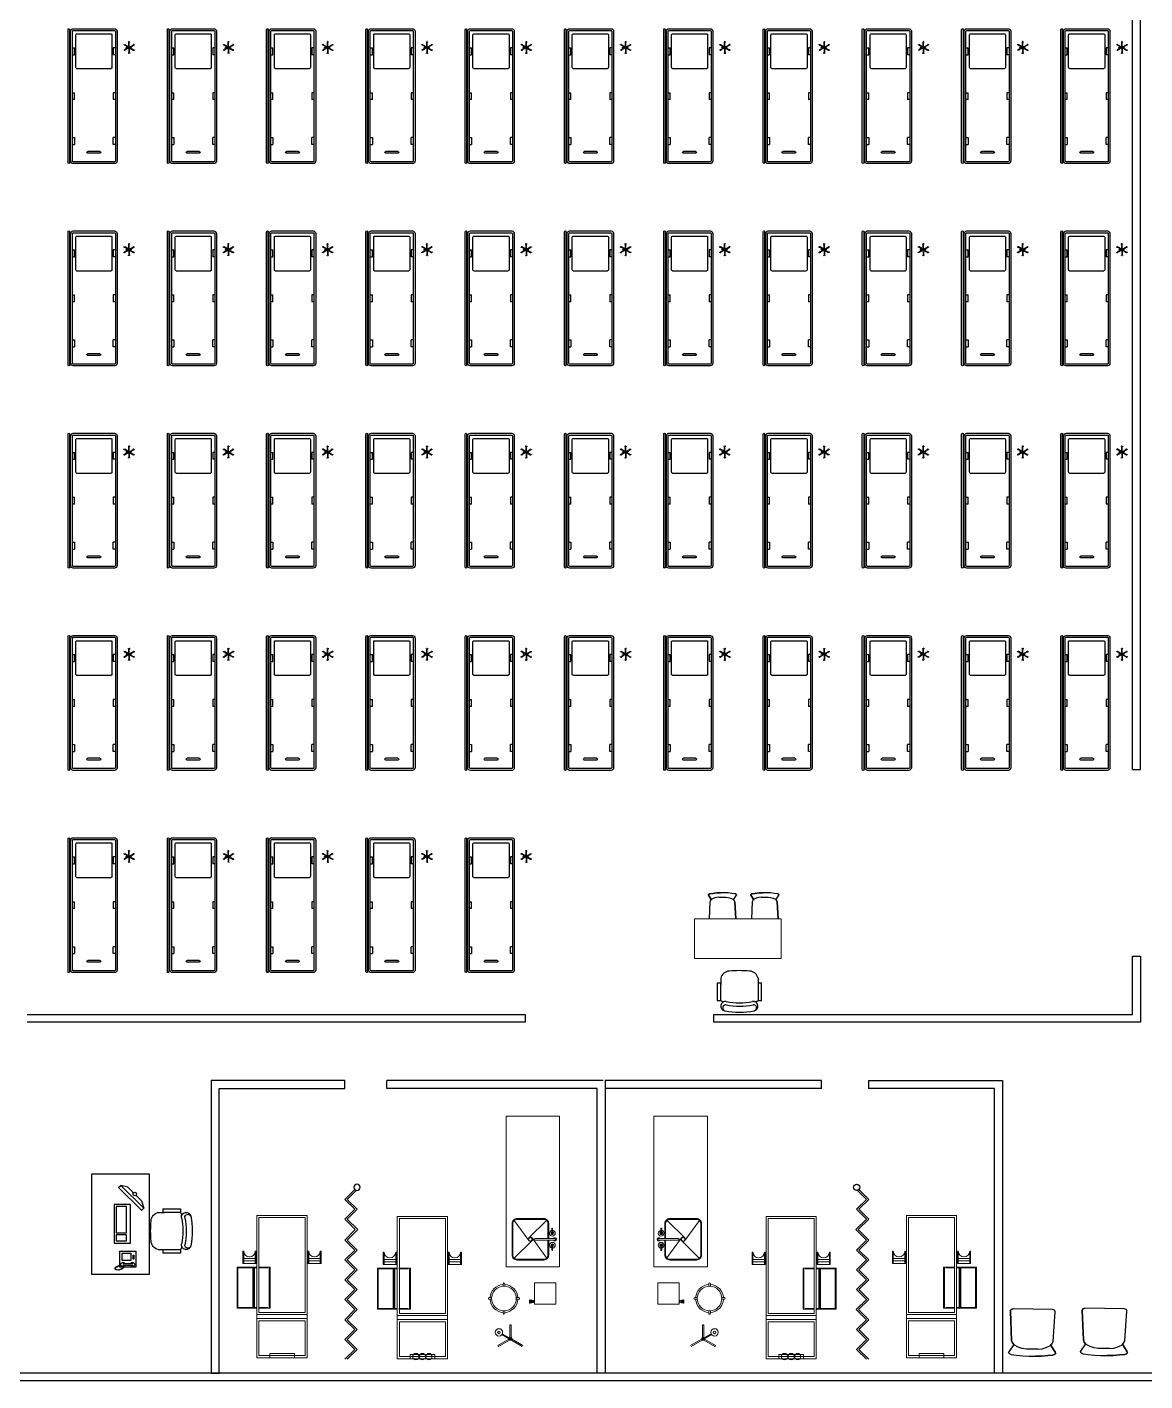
# Model space of a CAD drawing. Header units: inches. Extents: x -5100 to -2550, y -1854 to 322.
# Drawn here: x -3870 to -3017, y -1854 to -821 of the extents above; entities that cross this region are included whole.
import ezdxf

# ---------------------------------------------------------------- set-up
doc = ezdxf.new("R2010")
doc.units = ezdxf.units.IN
doc.header["$MEASUREMENT"] = 0
doc.linetypes.add('DOT2', pattern=[0.125, 0, -0.125])
doc.linetypes.add('HIDDEN', pattern=[0.375, 0.25, -0.125])
for name, color, linetype, lineweight in [('2', 5, 'HIDDEN', 13), ('HATCH', 8, 'Continuous', 9), ('table', 108, 'Continuous', 20)]:
    doc.layers.add(name, color=color, linetype=linetype, lineweight=lineweight)
for name, color, linetype in [('Chair', 7, 'Continuous'), ('inner wall', 243, 'Continuous'), ('Iso bed', 7, 'Continuous'), ('LOTES', 7, 'Continuous'), ('Mobiliario-Personas', 7, 'Continuous'), ('wall', 244, 'Continuous')]:
    doc.layers.add(name, color=color, linetype=linetype)

# ---------------------------------------------------------------- blocks, each defined once
blk = doc.blocks.new('TARJA')
for p, q in [((-0.014, -0.022), (-0.227, 0.194)), ((0.23, 0.196), (-0.014, 0.018)), ((0.232, -0.198), (0.019, 0.018)), ((0.019, -0.022), (-0.225, -0.2)), ((-0.008, -0.3), (-0.008, -0.06)), ((0.012, -0.3), (0.012, -0.06)), ((-0.134, -0.27), (-0.134, -0.273)), ((-0.134, -0.273), (-0.054, -0.273)), ((-0.127, -0.263), (-0.055, -0.263)), ((0.139, -0.273), (0.058, -0.273)), ((0.132, -0.263), (0.059, -0.263)), ((0.139, -0.27), (0.139, -0.273))]:
    blk.add_line(p, q)
for points in [[(0.012, -0.225), (0.194, -0.225, 0.414214), (0.254, -0.165), (0.254, 0.161, 0.414214), (0.194, 0.221), (-0.19, 0.221, 0.414214), (-0.25, 0.161), (-0.25, -0.165, 0.414214), (-0.19, -0.225), (-0.007, -0.225)], [(0.012, -0.215), (0.194, -0.215, 0.414214), (0.244, -0.165), (0.244, 0.161, 0.414214), (0.194, 0.211), (-0.19, 0.211, 0.414214), (-0.24, 0.161), (-0.24, -0.165, 0.414214), (-0.19, -0.215), (-0.007, -0.215)]]:
    blk.add_lwpolyline(points, format="xyb")
for radius in [0.026, 0.021]:
    blk.add_circle((0.002, -0.002), radius)
for centre, radius, start, end in [((0.002, -0.06), 0.01, 0, 180), ((-0.127, -0.27), 0.00711, 89.9822, 179.9822), ((-0.07, -0.27), 0.0345, 185.2545, 168.7617), ((-0.07, -0.27), 0.0167, 190.9013, 156.3336), ((0.002, -0.3), 0.02, 120, 60), ((0.002, -0.3), 0.01, 180, 0), ((0.075, -0.27), 0.0345, 11.2383, 354.7455), ((0.075, -0.27), 0.0167, 23.6664, 349.0987), ((0.132, -0.27), 0.00711, 0.0178, 90.0178)]:
    blk.add_arc(centre, radius, start, end)
blk = doc.blocks.new('Room')
blk.add_circle((0.864, 1.814), 0.038)
at = {"layer": '2', "ltscale": 0.8}
for p, q in [((0.891, 1.841), (1.011, 1.961)), ((0.901, 1.823), (1.011, 1.933)), ((1.131, 1.841), (1.011, 1.961)), ((1.131, 1.813), (1.011, 1.933)), ((1.131, 1.841), (1.251, 1.961)), ((1.131, 1.813), (1.251, 1.933)), ((1.379, 1.834), (1.251, 1.961)), ((1.379, 1.805), (1.251, 1.933)), ((1.379, 1.834), (1.507, 1.961)), ((1.379, 1.805), (1.507, 1.933)), ((1.627, 1.841), (1.507, 1.961)), ((1.627, 1.813), (1.507, 1.933)), ((1.627, 1.841), (1.747, 1.961)), ((1.627, 1.813), (1.747, 1.933)), ((1.868, 1.841), (1.747, 1.961)), ((1.868, 1.813), (1.747, 1.933)), ((1.868, 1.841), (1.988, 1.961)), ((1.868, 1.813), (1.988, 1.933)), ((2.108, 1.841), (1.988, 1.961)), ((2.108, 1.813), (1.988, 1.933)), ((2.108, 1.841), (2.228, 1.961)), ((2.108, 1.813), (2.228, 1.933)), ((2.351, 1.838), (2.228, 1.961)), ((2.351, 1.81), (2.228, 1.933)), ((2.351, 1.838), (2.474, 1.961)), ((2.351, 1.81), (2.474, 1.933)), ((2.594, 1.841), (2.474, 1.961)), ((2.594, 1.813), (2.474, 1.933)), ((2.594, 1.841), (2.714, 1.961)), ((2.594, 1.813), (2.714, 1.933)), ((2.835, 1.841), (2.714, 1.961)), ((2.835, 1.813), (2.714, 1.933)), ((2.835, 1.841), (2.955, 1.961)), ((2.835, 1.813), (2.955, 1.933))]:
    blk.add_line(p, q, dxfattribs=at)
at = {"layer": 'HATCH'}
for p, q in [((1.64, 3.2), (1.79, 3.2)), ((1.64, 3.2), (1.64, 3.19)), ((1.64, 3.19), (1.79, 3.19)), ((1.73, 3.05), (1.73, 3.19)), ((1.76, 3.05), (1.76, 3.19)), ((1.79, 3.04), (1.79, 3.2)), ((2.335, 3.271), (1.835, 3.271)), ((1.835, 3.271), (1.835, 3.029)), ((1.845, 3.261), (2.325, 3.261)), ((1.845, 3.261), (1.845, 3.081)), ((2.325, 3.261), (2.325, 3.081)), ((2.335, 3.031), (2.335, 3.271)), ((1.206, 2.42), (1.206, 3.03)), ((1.206, 3.03), (2.936, 3.03)), ((1.231, 2.445), (1.231, 3.005)), ((1.231, 3.005), (2.386, 3.005)), ((1.64, 3.05), (1.79, 3.05)), ((1.64, 3.05), (1.64, 3.04)), ((1.64, 3.04), (1.79, 3.04)), ((1.835, 3.071), (2.335, 3.071)), ((1.835, 2.871), (1.835, 3.01)), ((1.845, 3.081), (2.325, 3.081)), ((1.845, 3.061), (2.325, 3.061)), ((1.845, 3.061), (1.845, 3.029)), ((1.845, 3.01), (1.845, 2.897)), ((2.325, 3.061), (2.325, 3.031)), ((2.325, 3.01), (2.325, 2.897)), ((2.335, 2.871), (2.335, 3.01)), ((2.386, 3.005), (2.386, 2.445)), ((2.411, 3.03), (2.411, 2.421)), ((2.461, 3.03), (2.461, 2.421)), ((2.911, 3.005), (2.486, 3.005)), ((2.486, 3.005), (2.486, 2.445)), ((2.911, 2.445), (2.911, 3.005)), ((2.936, 3.03), (2.936, 2.42)), ((1.835, 2.871), (2.335, 2.871)), ((1.845, 2.881), (2.325, 2.881)), ((2.887, 2.874), (2.937, 2.874)), ((2.887, 2.574), (2.887, 2.874)), ((2.937, 2.874), (2.937, 2.574)), ((2.937, 2.574), (2.887, 2.574)), ((2.936, 2.42), (1.206, 2.42)), ((2.386, 2.445), (1.231, 2.445)), ((1.64, 2.41), (1.79, 2.41)), ((1.64, 2.4), (1.64, 2.41)), ((1.64, 2.4), (1.79, 2.4)), ((1.73, 2.4), (1.73, 2.26)), ((1.76, 2.4), (1.76, 2.26)), ((1.79, 2.41), (1.79, 2.25)), ((2.486, 2.445), (2.911, 2.445)), ((1.64, 2.26), (1.79, 2.26)), ((1.64, 2.25), (1.64, 2.26)), ((1.64, 2.25), (1.79, 2.25)), ((1.652, 1.493), (1.802, 1.493)), ((1.652, 1.493), (1.652, 1.483)), ((1.652, 1.483), (1.802, 1.483)), ((1.742, 1.343), (1.742, 1.483)), ((1.772, 1.343), (1.772, 1.483)), ((1.802, 1.333), (1.802, 1.493)), ((2.347, 1.564), (1.847, 1.564)), ((1.847, 1.564), (1.847, 1.322)), ((1.857, 1.554), (2.337, 1.554)), ((1.857, 1.554), (1.857, 1.374)), ((2.337, 1.554), (2.337, 1.374)), ((2.347, 1.324), (2.347, 1.564)), ((1.218, 0.713), (1.218, 1.323)), ((1.218, 1.323), (2.948, 1.323)), ((1.652, 1.343), (1.802, 1.343)), ((1.652, 1.343), (1.652, 1.333)), ((1.652, 1.333), (1.802, 1.333)), ((1.847, 1.364), (2.347, 1.364)), ((1.857, 1.374), (2.337, 1.374)), ((1.857, 1.354), (2.337, 1.354)), ((1.857, 1.354), (1.857, 1.322)), ((2.337, 1.354), (2.337, 1.324)), ((2.423, 1.323), (2.423, 0.714)), ((2.473, 1.323), (2.473, 0.714)), ((2.948, 1.323), (2.948, 0.713)), ((1.243, 0.738), (1.243, 1.298)), ((1.243, 1.298), (2.398, 1.298)), ((1.847, 1.164), (1.847, 1.303)), ((1.847, 1.164), (2.347, 1.164)), ((1.857, 1.303), (1.857, 1.19)), ((1.857, 1.174), (2.337, 1.174)), ((2.337, 1.303), (2.337, 1.19)), ((2.347, 1.164), (2.347, 1.303)), ((2.398, 1.298), (2.398, 0.738)), ((2.923, 1.298), (2.498, 1.298)), ((2.498, 1.298), (2.498, 0.738)), ((2.899, 1.167), (2.949, 1.167)), ((2.899, 0.867), (2.899, 1.167)), ((2.923, 0.738), (2.923, 1.298)), ((2.949, 1.167), (2.949, 0.867)), ((2.949, 0.867), (2.899, 0.867)), ((2.948, 0.713), (1.218, 0.713)), ((2.398, 0.738), (1.243, 0.738)), ((1.652, 0.703), (1.802, 0.703)), ((1.652, 0.693), (1.652, 0.703)), ((1.652, 0.693), (1.802, 0.693)), ((1.742, 0.693), (1.742, 0.553)), ((1.772, 0.693), (1.772, 0.553)), ((1.802, 0.703), (1.802, 0.543)), ((2.498, 0.738), (2.923, 0.738)), ((1.652, 0.553), (1.802, 0.553)), ((1.652, 0.543), (1.652, 0.553)), ((1.652, 0.543), (1.802, 0.543)), ((2.206, 0.206), (2.206, 0.176)), ((2.226, 0.176), (2.226, 0.206)), ((2.066, 0.036), (2.036, 0.036)), ((2.036, 0.016), (2.066, 0.016)), ((2.365, 0.036), (2.396, 0.036)), ((2.396, 0.016), (2.365, 0.016)), ((2.704, -0.055), (2.646, 0.046)), ((2.713, -0.05), (2.655, 0.051)), ((2.71, -0.034), (2.787, 0.099)), ((2.724, -0.042), (2.801, 0.091)), ((2.801, 0.091), (2.787, 0.099)), ((2.206, -0.154), (2.206, -0.124)), ((2.226, -0.124), (2.226, -0.154)), ((2.538, -0.045), (2.538, -0.061)), ((2.538, -0.045), (2.691, -0.045)), ((2.538, -0.061), (2.691, -0.061)), ((2.691, -0.045), (2.696, -0.042)), ((2.691, -0.045), (2.691, -0.061)), ((2.71, -0.072), (2.691, -0.061)), ((2.705, -0.037), (2.71, -0.034)), ((2.724, -0.042), (2.71, -0.034)), ((2.724, -0.064), (2.71, -0.072)), ((2.71, -0.072), (2.787, -0.205)), ((2.724, -0.042), (2.724, -0.064)), ((2.724, -0.064), (2.801, -0.197)), ((2.233, -0.29), (2.274, -0.29)), ((2.233, -0.295), (2.274, -0.295)), ((2.234, -0.3), (2.273, -0.3)), ((2.235, -0.305), (2.272, -0.305)), ((2.236, -0.31), (2.271, -0.31)), ((2.237, -0.315), (2.27, -0.315)), ((2.238, -0.32), (2.269, -0.32)), ((2.026, -0.345), (2.254, -0.345)), ((2.251, -0.335), (2.251, -0.345)), ((2.256, -0.335), (2.256, -0.345))]:
    blk.add_line(p, q, dxfattribs=at)
for points in [[(1.833, 0), (1.833, -0.65), (0, -0.65), (0, 0)], [(2.026, -0.605), (2.026, -0.345), (2.286, -0.345), (2.286, -0.605)]]:
    blk.add_lwpolyline(points, close=True, dxfattribs=at)
blk.add_lwpolyline([(2.266, -0.331), (2.274, -0.292, 0.487928), (2.269, -0.286), (2.238, -0.286, 0.487928), (2.233, -0.292), (2.24, -0.331, 0.344151), (2.245, -0.335), (2.262, -0.335, 0.344151)], format="xyb", close=True, dxfattribs=at)
for centre, radius in [((2.923, 1.097), 0.0393), ((2.923, 1.018), 0.0393), ((2.923, 0.938), 0.0393), ((2.216, 0.026), 0.15), ((2.628, 0.087), 0.0448), ((2.628, 0.087), 0.016)]:
    blk.add_circle(centre, radius, dxfattribs=at)
for centre, radius, start, end in [((1.64, 3.12), 0.07, 270.1612, 89.8388), ((1.64, 2.33), 0.07, 270.1612, 89.8388), ((1.652, 1.413), 0.07, 270.1612, 89.8388), ((1.652, 0.623), 0.07, 270.1612, 89.8388), ((2.216, 0.026), 0.17, 93.3723, 176.6277), ((2.216, 0.206), 0.01, 0, 180), ((2.216, 0.026), 0.17, 3.3723, 86.6277), ((2.036, 0.026), 0.01, 90, 270), ((2.216, 0.026), 0.17, 183.3723, 266.6277), ((2.216, 0.026), 0.17, 273.3723, 356.6277), ((2.396, 0.026), 0.01, 270, 90), ((2.216, -0.154), 0.01, 180, 0), ((2.709, -0.053), 0.0096, 152.231, 87.769), ((2.709, -0.053), 0.00512, 210, 30)]:
    blk.add_arc(centre, radius, start, end, dxfattribs=at)
at = {"layer": 'HATCH', "xscale": -1}
blk.add_blockref('TARJA', (1.498, -0.293), dxfattribs=at)
blk = doc.blocks.new('General bed')
at = {"color": 0}
for p, q in [((27.95, 0), (0.57, 0)), ((-1.15, -1.72), (-1.15, -87.61)), ((0, -1.72), (0, -87.61)), ((27.95, -1.15), (0.57, -1.15)), ((2.29, -4.01), (2.29, -25.77)), ((25.65, -3.44), (2.86, -3.44)), ((26.23, -25.77), (26.23, -4.01)), ((28.52, -87.61), (28.52, -1.72)), ((29.66, -87.61), (29.66, -1.72)), ((30.24, -88.76), (30.24, -0.57)), ((31.38, -88.76), (31.38, -0.57)), ((0, -12.6), (1.37, -12.6)), ((0, -17.18), (1.37, -17.18)), ((1.37, -12.6), (1.37, -17.18)), ((28.52, -12.6), (27.14, -12.6)), ((27.14, -17.18), (27.14, -12.6)), ((28.52, -17.18), (27.14, -17.18)), ((25.65, -26.34), (2.86, -26.34)), ((0, -42.38), (1.37, -42.38)), ((1.37, -42.38), (1.37, -46.96)), ((28.52, -42.38), (27.14, -42.38)), ((27.14, -46.96), (27.14, -42.38)), ((0, -46.96), (1.37, -46.96)), ((27.14, -46.96), (28.52, -46.96)), ((0, -72.15), (1.37, -72.15)), ((0, -76.73), (1.37, -76.73)), ((1.37, -76.73), (1.37, -72.15)), ((27.14, -72.15), (27.14, -76.73)), ((28.52, -72.15), (27.14, -72.15)), ((28.52, -76.73), (27.14, -76.73)), ((0.57, -88.19), (27.95, -88.19)), ((0.57, -89.33), (27.95, -89.33)), ((10.25, -81.32), (18.27, -81.32)), ((10.25, -82.46), (18.27, -82.46))]:
    blk.add_line(p, q, dxfattribs=at)
for p, q in [((-9.2, -12.12), (-9.2, -8.76)), ((-8.97, -12.12), (-8.97, -8.76)), ((-9.4, -12.45), (-12.11, -14.02)), ((-9.69, -12.18), (-12.1, -10.79)), ((-9.29, -12.65), (-12, -14.21)), ((-9.28, -12.16), (-11.99, -10.6)), ((-10.38, -12.18), (-7.16, -12.18)), ((-10.38, -12.41), (-7.16, -12.41)), ((-9.2, -12.7), (-9.2, -16.05)), ((-8.98, -12.7), (-8.98, -16.05)), ((-8.9, -12.65), (-6.19, -14.22)), ((-8.89, -12.17), (-6.18, -10.6)), ((-8.78, -12.46), (-6.07, -14.02)), ((-8.47, -12.18), (-6.07, -10.8))]:
    blk.add_line(p, q)
at = {"color": 9, "linetype": 'DOT2', "ltscale": 0.01}
for p, q in [((-10.04, -12.41), (-10.04, -12.18)), ((-10.03, -12.41), (-10.03, -12.18)), ((-7.5, -12.41), (-7.5, -12.18)), ((-7.49, -12.41), (-7.49, -12.18))]:
    blk.add_line(p, q, dxfattribs=at)
for centre, start, end in [((-9.09, -8.67), 289.47115, 250.52885), ((-12.13, -10.65), 349.47119, 310.52879), ((-12.13, -14.16), 49.47121, 10.52881), ((-9.09, -16.14), 109.47115, 70.52885), ((-6.05, -14.17), 169.47119, 130.52879), ((-6.05, -10.66), 229.47121, 190.52881)]:
    blk.add_arc(centre, 0.335, start, end, dxfattribs=at)
for centre, radius, start, end in [((-9.11, -8.76), 0.0893, 90.37331, 180), ((-9.09, -12.19), 3.52, 89.62669, 90.37331), ((-9.06, -8.76), 0.0893, 0, 89.62669), ((-12.06, -10.71), 0.0893, 150.37322, 239.99999), ((-12.06, -14.09), 0.0893, 120.00001, 209.62678), ((-9.08, -12.41), 3.52, 149.62676, 150.37322), ((-9.08, -12.4), 3.52, 209.62678, 210.37324), ((-12.04, -14.13), 0.0893, 210.37324, 300.00001), ((-12.04, -10.68), 0.0893, 59.99999, 149.62676), ((-10.38, -12.3), 0.112, 90, 270), ((-9.42, -12.4), 0.0558, 300.00001, 355.24253), ((-9.26, -12.7), 0.0558, 0, 120.00001), ((-9.25, -12.12), 0.0558, 239.99999, 0), ((-9.12, -16.05), 0.0893, 180, 269.62669), ((-9.09, -12.63), 3.52, 269.62669, 270.37331), ((-9.07, -16.05), 0.0893, 270.37331, 0), ((-8.93, -12.7), 0.0558, 59.99999, 180), ((-8.92, -12.12), 0.0558, 180, 300.00001), ((-8.75, -12.41), 0.0558, 175.24253, 239.99999), ((-7.16, -12.3), 0.112, 270, 90), ((-6.14, -14.14), 0.0893, 239.99999, 329.62676), ((-6.14, -10.68), 0.0893, 30.37324, 120.00001), ((-6.12, -10.72), 0.0893, 300.00001, 29.62678), ((-6.12, -14.1), 0.0893, 330.37322, 59.99999), ((-9.09, -12.41), 3.52, 29.62678, 30.37324), ((-9.1, -12.41), 3.52, 329.62676, 330.37322)]:
    blk.add_arc(centre, radius, start, end)
at = {"color": 0}
for centre, radius, start, end in [((0.57, -1.72), 1.72, 90, 180), ((0.57, -1.72), 0.573, 90, 180), ((2.86, -4.01), 0.573, 90, 180), ((25.65, -4.01), 0.573, 0, 90), ((27.95, -1.72), 1.72, 0, 90), ((27.95, -1.72), 0.573, 0, 90), ((30.81, -0.57), 0.573, 0, 180), ((2.86, -25.77), 0.573, 180, 270), ((25.65, -25.77), 0.573, 270, 0), ((0.57, -87.61), 1.72, 180, 270), ((0.57, -87.61), 0.573, 180, 270), ((10.25, -81.89), 0.573, 90, 270), ((18.27, -81.89), 0.573, 270, 90), ((27.95, -87.61), 1.72, 270, 0), ((27.95, -87.61), 0.573, 270, 0), ((30.81, -88.76), 0.573, 180, 0)]:
    blk.add_arc(centre, radius, start, end, dxfattribs=at)
blk = doc.blocks.new('P Chair')
for p, q in [((-259, 349), (-259, 141)), ((-218, 349), (-259, 349)), ((-218, 142), (-218, 349)), ((259, 350), (218, 350)), ((218, 350), (218, 142)), ((259, 142), (259, 350)), ((-218, 89), (-218, 163)), ((218, 87), (218, 162))]:
    blk.add_line(p, q)
at = {"linetype": 'Continuous'}
for p, q in [((-218, 141), (-259, 141)), ((259, 142), (218, 142))]:
    blk.add_line(p, q, dxfattribs=at)
for centre, radius, start, end in [((0, -348), 836, 78.0899, 101.9101), ((-163, 416), 55.3, 99.8988, 279.7522), ((-166, 436), 35.2, 94.9128, 274.9128), ((-4, -349), 766, 78.0112, 101.9888), ((18, -535), 913, 91.1567, 100.8714), ((-18, -535), 913, 79.1286, 88.8433), ((163, 416), 55.3, 260.2478, 80.1012), ((159, 437), 36.2, 265.0872, 70.3213), ((-111, 115), 111, 193.2566, 265.9234), ((0, 1666), 1666, 265.9234, 274.0766), ((111, 115), 111, 274.0766, 345.8334)]:
    blk.add_arc(centre, radius, start, end, dxfattribs=at)
for centre, start, end in [((-181, 309), 90.7226, 132.8382), ((180, 309), 47.1618, 87.5717)]:
    blk.add_arc(centre, 54.9, start, end)
blk = doc.blocks.new('chair')
at = {"layer": 'Chair', "color": 7, "linetype": 'Continuous'}
for p, q in [((12.9, -3.1), (0, -2.4)), ((14, -3.5), (12.9, -3.1)), ((15, -4.5), (14, -3.5)), ((14.6, -4.2), (18.1, -1.9)), ((15.8, -6.2), (15, -4.5)), ((16.4, -8.1), (15.8, -6.2)), ((16.7, -9.9), (16.4, -8.1)), ((16.7, -15.2), (16.7, -9.9)), ((18.3, -1.8), (18.1, -1.9)), ((18.3, -1.8), (18.6, -1.9)), ((18.6, -1.9), (18.9, -2.2)), ((18.9, -2.2), (19, -2.4)), ((19, -2.4), (19.2, -2.7)), ((19.2, -2.7), (19.2, -3)), ((19.2, -3), (19.5, -5.4)), ((19.5, -5.4), (19.8, -8.3)), ((19.8, -8.3), (19.9, -11.1)), ((15.8, -19), (15, -20.7)), ((16.4, -17.1), (15.8, -19)), ((16.7, -15.2), (16.4, -17.1)), ((19.2, -22.1), (19.5, -19.8)), ((19.5, -19.8), (19.8, -16.9)), ((19.8, -16.9), (19.9, -14.1)), ((19.9, -11.1), (19.9, -14.1)), ((12.9, -22.1), (0, -22.8)), ((14, -21.7), (12.9, -22.1)), ((15, -20.7), (14, -21.7)), ((14.6, -21), (18.1, -23.3)), ((18.3, -23.3), (18.1, -23.3)), ((18.3, -23.3), (18.6, -23.2)), ((18.6, -23.2), (18.9, -23)), ((18.9, -23), (19, -22.8)), ((19, -22.8), (19.2, -22.5)), ((19.2, -22.5), (19.2, -22.1)), ((12.9, -35.4), (0, -34.7)), ((14, -35.8), (12.9, -35.4)), ((15, -36.8), (14, -35.8)), ((14.6, -36.5), (18.1, -34.2)), ((15.8, -38.5), (15, -36.8)), ((16.4, -40.4), (15.8, -38.5)), ((16.7, -42.3), (16.4, -40.4)), ((18.3, -34.2), (18.1, -34.2)), ((18.3, -34.2), (18.6, -34.3)), ((18.6, -34.3), (18.9, -34.5)), ((18.9, -34.5), (19, -34.7)), ((19, -34.7), (19.2, -35)), ((19.2, -35), (19.2, -35.4)), ((19.2, -35.4), (19.5, -37.7)), ((19.5, -37.7), (19.8, -40.6)), ((19.8, -40.6), (19.9, -43.4)), ((15.8, -51.3), (15, -53)), ((16.4, -49.4), (15.8, -51.3)), ((16.7, -47.6), (16.4, -49.4)), ((16.7, -47.6), (16.7, -42.3)), ((19.5, -52.1), (19.8, -49.2)), ((19.8, -49.2), (19.9, -46.4)), ((19.9, -43.4), (19.9, -46.4)), ((12.9, -54.4), (0, -55.1)), ((14, -54), (12.9, -54.4)), ((15, -53), (14, -54)), ((14.6, -53.3), (18.1, -55.6)), ((18.3, -55.7), (18.1, -55.6)), ((18.3, -55.7), (18.6, -55.6)), ((18.6, -55.6), (18.9, -55.3)), ((18.9, -55.3), (19, -55.1)), ((19, -55.1), (19.2, -54.8)), ((19.2, -54.5), (19.5, -52.1)), ((19.2, -54.8), (19.2, -54.5))]:
    blk.add_line(p, q, dxfattribs=at)
for points in [[(0, -2.4), (12.9, -3.1), (14, -3.5), (14.6, -4.2), (18.1, -1.9), (18.3, -1.8), (18.6, -1.9), (18.9, -2.2), (19, -2.4), (19.2, -2.7), (19.2, -3), (19.5, -5.4), (19.8, -8.3), (19.9, -11.1), (19.9, -14.1), (19.8, -16.9), (19.5, -19.8), (19.2, -22.1), (19.2, -22.5), (19, -22.8), (18.9, -23), (18.6, -23.2), (18.3, -23.3), (18.1, -23.3), (14.6, -21), (14, -21.7), (12.9, -22.1), (0, -22.8)], [(0, -34.7), (12.9, -35.4), (14, -35.8), (14.6, -36.5), (18.1, -34.2), (18.3, -34.2), (18.6, -34.3), (18.9, -34.5), (19, -34.7), (19.2, -35), (19.2, -35.4), (19.5, -37.7), (19.8, -40.6), (19.9, -43.4), (19.9, -46.4), (19.8, -49.2), (19.5, -52.1), (19.2, -54.5), (19.2, -54.8), (19, -55.1), (18.9, -55.3), (18.6, -55.6), (18.3, -55.7), (18.1, -55.6), (14.6, -53.3), (14, -54), (12.9, -54.4), (0, -55.1)]]:
    blk.add_lwpolyline(points, dxfattribs=at)
blk = doc.blocks.new('RECTANG')
for p, q in [((1, 1), (0, 1)), ((0, 1), (0, 0)), ((1, 0), (1, 1)), ((0, 0), (1, 0))]:
    blk.add_line(p, q)
blk = doc.blocks.new('KEYBOARD', base_point=(60, 294))
for p, xscale, yscale, zscale in [((60, 294), 19, 8, 19), ((61, 295), 13, 5, 13), ((75, 295), 3, 5, 3)]:
    blk.add_blockref('RECTANG', p, dxfattribs=dict(xscale=xscale, yscale=yscale, zscale=zscale))
blk = doc.blocks.new('PHONE')
for p, q in [((6.3, 4.385), (6.284, 4.379)), ((6.305, 4.395), (6.289, 4.39)), ((6.31, 4.405), (6.294, 4.4)), ((6.336, 4.525), (6.336, 4.398)), ((6.36, 4.398), (6.36, 4.525)), ((6.422, 4.482), (6.422, 4.482)), ((6.422, 4.458), (6.422, 4.458)), ((6.422, 4.434), (6.422, 4.434)), ((6.422, 4.41), (6.422, 4.41)), ((6.446, 4.482), (6.446, 4.482)), ((6.446, 4.458), (6.446, 4.458)), ((6.446, 4.434), (6.446, 4.434)), ((6.446, 4.41), (6.446, 4.41)), ((6.47, 4.482), (6.47, 4.482)), ((6.47, 4.458), (6.47, 4.458)), ((6.47, 4.434), (6.47, 4.434)), ((6.47, 4.41), (6.47, 4.41)), ((6.284, 4.354), (6.269, 4.349)), ((6.284, 4.344), (6.269, 4.339)), ((6.284, 4.334), (6.269, 4.329)), ((6.284, 4.324), (6.269, 4.319)), ((6.289, 4.364), (6.274, 4.359)), ((6.289, 4.313), (6.274, 4.308)), ((6.294, 4.374), (6.279, 4.369)), ((6.294, 4.303), (6.279, 4.298)), ((6.306, 4.296), (6.291, 4.291)), ((6.32, 4.308), (6.305, 4.303)), ((6.325, 4.319), (6.31, 4.313)), ((6.33, 4.329), (6.315, 4.324)), ((6.335, 4.339), (6.32, 4.334)), ((6.339, 4.373), (6.33, 4.344))]:
    blk.add_line(p, q)
for centre, start, end in [((6.348, 4.525), 296.5651, 243.4349), ((6.348, 4.398), 116.5651, 63.4349)]:
    blk.add_arc(centre, 0.0266, start, end)
for p, xscale, yscale, zscale in [((6.312, 4.359), 0.2084141715587442, 0.205843458505834, 0.2084141715587442), ((6.398, 4.39), 0.09524999999999999, 0.111125, 0.09524999999999999), ((6.418, 4.529), 0.05159374999999999, 0.01190625, 0.05159374999999999)]:
    blk.add_blockref('RECTANG', p, dxfattribs=dict(xscale=xscale, yscale=yscale, zscale=zscale))
blk = doc.blocks.new('Waiting room chair')
at = {"layer": 'LOTES', "color": 7, "linetype": 'Continuous'}
for p, q in [((0, 464), (2, 471)), ((0, 464), (1, 458)), ((54, 378), (1, 458)), ((2, 471), (7, 477)), ((7, 477), (13, 480)), ((13, 480), (20, 483)), ((20, 483), (28, 485)), ((28, 485), (83, 492)), ((83, 492), (150, 498)), ((150, 498), (215, 500)), ((285, 500), (215, 500)), ((350, 498), (285, 500)), ((417, 492), (350, 498)), ((472, 485), (417, 492)), ((446, 378), (499, 458)), ((480, 483), (472, 485)), ((487, 480), (480, 483)), ((493, 477), (487, 480)), ((498, 471), (493, 477)), ((500, 464), (498, 471)), ((500, 464), (499, 458)), ((29, 336), (12, 25)), ((39, 362), (29, 336)), ((61, 386), (39, 362)), ((101, 405), (61, 386)), ((145, 419), (101, 405)), ((189, 425), (145, 419)), ((189, 425), (311, 425)), ((311, 425), (355, 419)), ((355, 419), (399, 405)), ((399, 405), (439, 386)), ((439, 386), (461, 362)), ((461, 362), (471, 336)), ((471, 336), (488, 25)), ((12, 25), (14, 15)), ((14, 15), (20, 7)), ((20, 7), (29, 2)), ((29, 2), (40, 0)), ((40, 0), (460, 0)), ((471, 2), (460, 0)), ((480, 7), (471, 2)), ((486, 15), (480, 7)), ((488, 25), (486, 15))]:
    blk.add_line(p, q, dxfattribs=at)
blk.add_lwpolyline([(12, 25), (14, 15), (20, 7), (29, 2), (40, 0), (460, 0), (471, 2), (480, 7), (486, 15), (488, 25), (471, 336), (461, 362), (446, 378), (499, 458), (500, 464), (498, 471), (493, 477), (487, 480), (480, 483), (472, 485), (417, 492), (350, 498), (285, 500), (215, 500), (150, 498), (83, 492), (28, 485), (20, 483), (13, 480), (7, 477), (2, 471), (0, 464), (1, 458), (54, 378), (39, 362), (29, 336)], close=True, dxfattribs=at)

msp = doc.modelspace()

# ---------------------------------------------------------------- linework, layer by layer
msp.add_lwpolyline([(-3776.6, -1695.8), (-3820.7, -1695.8), (-3820.7, -1772.1), (-3776.6, -1772.1)], close=True)
at = {"layer": 'inner wall'}
for p, q in [((-3020.5, -1387.2), (-3020.5, -779.4)), ((-3026.5, -1387.2), (-3026.5, -785.4)), ((-3026.5, -1387.2), (-3020.5, -1387.2)), ((-3026.5, -1574), (-3026.5, -1529.5)), ((-3026.5, -1529.5), (-3020.5, -1529.5)), ((-3020.5, -1529.5), (-3020.5, -1580)), ((-3870, -1574), (-3489.9, -1574)), ((-3489.9, -1580), (-3870, -1580)), ((-3489.9, -1574), (-3489.9, -1580)), ((-3345.9, -1580), (-3345.9, -1574)), ((-3345.9, -1574), (-3026.5, -1574)), ((-3020.5, -1580), (-3345.9, -1580)), ((-3627.5, -1624.5), (-3729.5, -1624.5)), ((-3729.5, -1624.5), (-3729.5, -1847.6)), ((-3723.5, -1847.6), (-3723.5, -1630.5)), ((-3723.5, -1630.5), (-3627.5, -1630.5)), ((-3627.5, -1630.5), (-3627.5, -1624.5)), ((-3430.4, -1624.5), (-3595.5, -1624.5)), ((-3595.5, -1630.5), (-3595.5, -1624.5)), ((-3435, -1630.5), (-3595.5, -1630.5)), ((-3435, -1847.6), (-3435, -1630.5)), ((-3263.9, -1624.5), (-3429, -1624.5)), ((-3429, -1624.5), (-3429, -1847.6)), ((-3263.9, -1630.5), (-3429, -1630.5)), ((-3263.9, -1630.5), (-3263.9, -1624.5)), ((-3227.9, -1624.5), (-3125.9, -1624.5)), ((-3227.9, -1624.5), (-3227.9, -1630.5)), ((-3131.9, -1630.5), (-3227.9, -1630.5)), ((-3131.9, -1847.6), (-3131.9, -1630.5)), ((-3125.9, -1624.5), (-3125.9, -1847.6)), ((-3729.5, -1847.6), (-3723.5, -1847.6)), ((-3429, -1847.6), (-3435, -1847.6)), ((-3125.9, -1847.6), (-3131.9, -1847.6))]:
    msp.add_line(p, q, dxfattribs=at)
at = {"layer": 'Mobiliario-Personas'}
for p, q in [((-3800.1, -1706), (-3798.5, -1704.4)), ((-3793, -1705.7), (-3798.5, -1704.4)), ((-3782.5, -1723.6), (-3800.1, -1706)), ((-3798.5, -1704.5), (-3781, -1721.9)), ((-3793, -1705.8), (-3788.8, -1710)), ((-3786.9, -1711.9), (-3782.6, -1716.2)), ((-3782.6, -1716.2), (-3781, -1721.9)), ((-3781, -1721.9), (-3782.6, -1723.5))]:
    msp.add_line(p, q, dxfattribs=at)
msp.add_circle((-3787.8, -1711), 1.37, dxfattribs=at)
at = {"layer": 'table'}
msp.add_lwpolyline([(-3360.7, -1531.3), (-3294.6, -1531.3), (-3294.6, -1501.1), (-3360.7, -1501.1)], close=True, dxfattribs=at)
at = {"layer": 'wall'}
for points in [[(-5100, 318.4), (-2688, 318.4), (-2688, -1853.6), (-5100, -1853.6)], [(-5094, 312.4), (-2694, 312.4), (-2694, -1847.6), (-5094, -1847.6)]]:
    msp.add_lwpolyline(points, close=True, dxfattribs=at)

# ---------------------------------------------------------------- block references
for name, p, xscale, yscale, zscale, rotation in [('P Chair', (-3326.5, -1540.6), 0.06510866607683914, 0.06510866607683914, 0.06510866607683914, 180), ('Room', (-3504.5, -1651.7), -62.74196286531039, 62.74196286531039, 62.74196286531039, 90), ('Room', (-3350.9, -1651.7), 62.74196286531039, 62.74196286531039, 62.74196286531039, 270), ('P Chair', (-3775.7, -1739.2), -0.06510866607683914, 0.06510866607683914, 0.06510866607683914, 270)]:
    msp.add_blockref(name, p, dxfattribs=dict(xscale=xscale, yscale=yscale, zscale=zscale, rotation=rotation))
at = {"layer": 'Chair', "xscale": -1, "rotation": 270}
msp.add_blockref('chair', (-3294.6, -1501.1), dxfattribs=at)
at = {"layer": 'Iso bed', "xscale": -1.151715354917699, "yscale": 1.151715354917699, "zscale": 1.151715354917699}
for p in [(-3802.6, -821.9), (-3726.8, -821.9), (-3651.1, -821.9), (-3575.3, -821.9), (-3499.6, -821.9), (-3423.8, -821.9), (-3348.1, -821.9), (-3272.3, -821.9), (-3196.6, -821.9), (-3120.8, -821.9), (-3045.1, -821.9), (-3802.6, -976.2), (-3726.8, -976.2), (-3651.1, -976.2), (-3575.3, -976.2), (-3499.6, -976.2), (-3423.8, -976.2), (-3348.1, -976.2), (-3272.3, -976.2), (-3196.6, -976.2), (-3120.8, -976.2), (-3045.1, -976.2), (-3802.6, -1130.6), (-3726.8, -1130.6), (-3651.1, -1130.6), (-3575.3, -1130.6), (-3499.6, -1130.6), (-3423.8, -1130.6), (-3348.1, -1130.6), (-3272.3, -1130.6), (-3196.6, -1130.6), (-3120.8, -1130.6), (-3045.1, -1130.6), (-3802.6, -1284.9), (-3726.8, -1284.9), (-3651.1, -1284.9), (-3575.3, -1284.9), (-3499.6, -1284.9), (-3423.8, -1284.9), (-3348.1, -1284.9), (-3272.3, -1284.9), (-3196.6, -1284.9), (-3120.8, -1284.9), (-3045.1, -1284.9), (-3802.6, -1439.2), (-3726.8, -1439.2), (-3651.1, -1439.2), (-3575.3, -1439.2), (-3499.6, -1439.2)]:
    msp.add_blockref('General bed', p, dxfattribs=at)
at = {"layer": 'LOTES', "xscale": 0.07159857484528108, "yscale": 0.07159857484528108, "zscale": 0.07159857484528108, "rotation": 179.132526379466}
for p in [(-3084.8, -1799.2), (-3030, -1798.7)]:
    msp.add_blockref('Waiting room chair', p, dxfattribs=at)
at = {"layer": 'Mobiliario-Personas', "extrusion": (0, 0, -1), "xscale": -1.547253725197216, "yscale": 1.547253725197216, "zscale": -1.547253725197216, "rotation": 90}
msp.add_blockref('KEYBOARD', (3803.5, -1719), dxfattribs=at)
at = {"layer": 'Mobiliario-Personas', "xscale": -58.92124351906892, "yscale": 58.92124351906892, "zscale": 58.92124351906892, "rotation": 270}
msp.add_blockref('PHONE', (-4056, -2138.8), dxfattribs=at)

doc.saveas('drawing.dxf')
